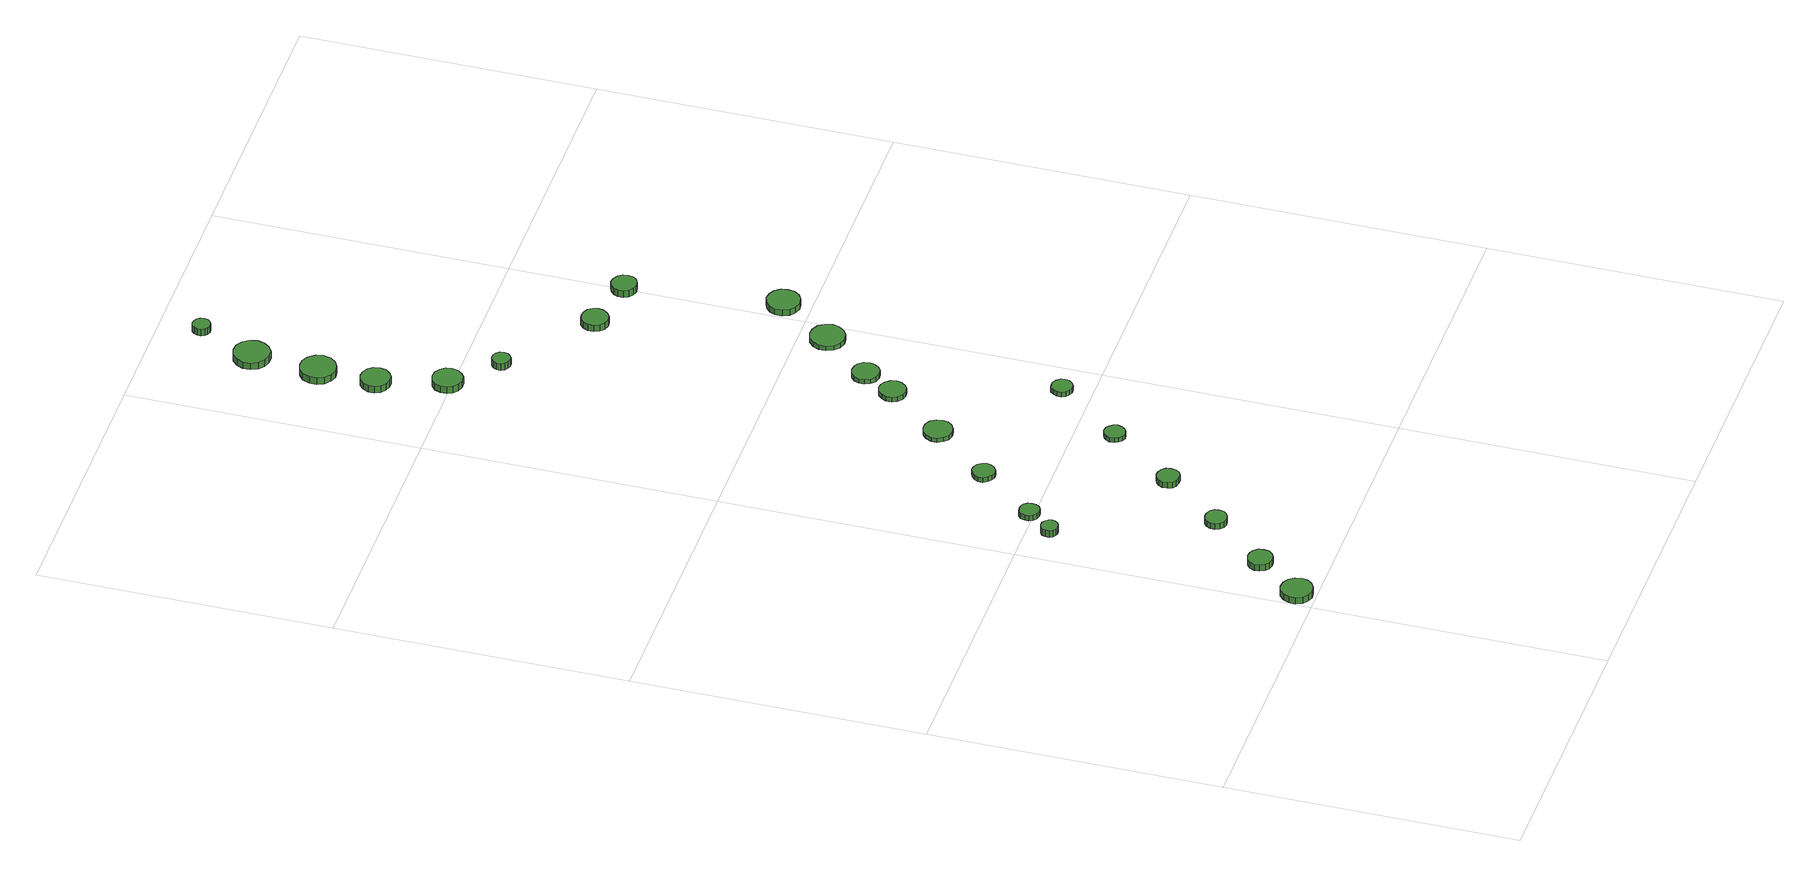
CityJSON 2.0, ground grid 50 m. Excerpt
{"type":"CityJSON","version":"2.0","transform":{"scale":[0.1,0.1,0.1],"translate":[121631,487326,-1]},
"CityObjects":{
"tree1":{"type":"SolitaryVegetationObject","attributes":{"function":"something"},"geometry":[{"type":"MultiSurface","lod":"1","boundaries":[[[0,1,2,3,4,5,6,7,8,9,10,11,12,13,14]],[[15,16,17,18,19,20,21,22,23,24,25,26,27,28,29]],[[0,29,28,1]],[[1,28,27,2]],[[2,27,26,3]],[[3,26,25,4]],[[4,25,24,5]],[[5,24,23,6]],[[6,23,22,7]],[[7,22,21,8]],[[8,21,20,9]],[[9,20,19,10]],[[10,19,18,11]],[[11,18,17,12]],[[12,17,16,13]],[[13,16,15,14]],[[14,15,29,0]]]}]},
"tree2":{"type":"SolitaryVegetationObject","attributes":{"function":"something"},"geometry":[{"type":"MultiSurface","lod":"1","boundaries":[[[30,31,32,33,34,35,36,37,38,39,40,41,42,43,44]],[[45,46,47,48,49,50,51,52,53,54,55,56,57,58,59]],[[30,59,58,31]],[[31,58,57,32]],[[32,57,56,33]],[[33,56,55,34]],[[34,55,54,35]],[[35,54,53,36]],[[36,53,52,37]],[[37,52,51,38]],[[38,51,50,39]],[[39,50,49,40]],[[40,49,48,41]],[[41,48,47,42]],[[42,47,46,43]],[[43,46,45,44]],[[44,45,59,30]]]}]},
"tree3":{"type":"SolitaryVegetationObject","attributes":{"function":"something"},"geometry":[{"type":"MultiSurface","lod":"1","boundaries":[[[60,61,62,63,64,65,66,67,68,69,70,71,72,73,74]],[[75,76,77,78,79,80,81,82,83,84,85,86,87,88,89]],[[60,89,88,61]],[[61,88,87,62]],[[62,87,86,63]],[[63,86,85,64]],[[64,85,84,65]],[[65,84,83,66]],[[66,83,82,67]],[[67,82,81,68]],[[68,81,80,69]],[[69,80,79,70]],[[70,79,78,71]],[[71,78,77,72]],[[72,77,76,73]],[[73,76,75,74]],[[74,75,89,60]]]}]},
"tree4":{"type":"SolitaryVegetationObject","attributes":{"function":"something"},"geometry":[{"type":"MultiSurface","lod":"1","boundaries":[[[90,91,92,93,94,95,96,97,98,99,100,101,102,103,104]],[[105,106,107,108,109,110,111,112,113,114,115,116,117,118,119]],[[90,119,118,91]],[[91,118,117,92]],[[92,117,116,93]],[[93,116,115,94]],[[94,115,114,95]],[[95,114,113,96]],[[96,113,112,97]],[[97,112,111,98]],[[98,111,110,99]],[[99,110,109,100]],[[100,109,108,101]],[[101,108,107,102]],[[102,107,106,103]],[[103,106,105,104]],[[104,105,119,90]]]}]},
"tree5":{"type":"SolitaryVegetationObject","attributes":{"function":"something"},"geometry":[{"type":"MultiSurface","lod":"1","boundaries":[[[120,121,122,123,124,125,126,127,128,129,130,131,132,133,134]],[[135,136,137,138,139,140,141,142,143,144,145,146,147,148,149]],[[120,149,148,121]],[[121,148,147,122]],[[122,147,146,123]],[[123,146,145,124]],[[124,145,144,125]],[[125,144,143,126]],[[126,143,142,127]],[[127,142,141,128]],[[128,141,140,129]],[[129,140,139,130]],[[130,139,138,131]],[[131,138,137,132]],[[132,137,136,133]],[[133,136,135,134]],[[134,135,149,120]]]}]},
"tree6":{"type":"SolitaryVegetationObject","attributes":{"function":"something"},"geometry":[{"type":"MultiSurface","lod":"1","boundaries":[[[150,151,152,153,154,155,156,157,158,159,160,161,162,163,164]],[[165,166,167,168,169,170,171,172,173,174,175,176,177,178,179]],[[150,179,178,151]],[[151,178,177,152]],[[152,177,176,153]],[[153,176,175,154]],[[154,175,174,155]],[[155,174,173,156]],[[156,173,172,157]],[[157,172,171,158]],[[158,171,170,159]],[[159,170,169,160]],[[160,169,168,161]],[[161,168,167,162]],[[162,167,166,163]],[[163,166,165,164]],[[164,165,179,150]]]}]},
"tree7":{"type":"SolitaryVegetationObject","attributes":{"function":"something"},"geometry":[{"type":"MultiSurface","lod":"1","boundaries":[[[180,181,182,183,184,185,186,187,188,189,190,191,192,193,194]],[[195,196,197,198,199,200,201,202,203,204,205,206,207,208,209]],[[180,209,208,181]],[[181,208,207,182]],[[182,207,206,183]],[[183,206,205,184]],[[184,205,204,185]],[[185,204,203,186]],[[186,203,202,187]],[[187,202,201,188]],[[188,201,200,189]],[[189,200,199,190]],[[190,199,198,191]],[[191,198,197,192]],[[192,197,196,193]],[[193,196,195,194]],[[194,195,209,180]]]}]},
"tree8":{"type":"SolitaryVegetationObject","attributes":{"function":"something"},"geometry":[{"type":"MultiSurface","lod":"1","boundaries":[[[210,211,212,213,214,215,216,217,218,219,220,221,222,223,224]],[[225,226,227,228,229,230,231,232,233,234,235,236,237,238,239]],[[210,239,238,211]],[[211,238,237,212]],[[212,237,236,213]],[[213,236,235,214]],[[214,235,234,215]],[[215,234,233,216]],[[216,233,232,217]],[[217,232,231,218]],[[218,231,230,219]],[[219,230,229,220]],[[220,229,228,221]],[[221,228,227,222]],[[222,227,226,223]],[[223,226,225,224]],[[224,225,239,210]]]}]},
"tree9":{"type":"SolitaryVegetationObject","attributes":{"function":"something"},"geometry":[{"type":"MultiSurface","lod":"1","boundaries":[[[240,241,242,243,244,245,246,247,248,249,250,251,252,253,254]],[[255,256,257,258,259,260,261,262,263,264,265,266,267,268,269]],[[240,269,268,241]],[[241,268,267,242]],[[242,267,266,243]],[[243,266,265,244]],[[244,265,264,245]],[[245,264,263,246]],[[246,263,262,247]],[[247,262,261,248]],[[248,261,260,249]],[[249,260,259,250]],[[250,259,258,251]],[[251,258,257,252]],[[252,257,256,253]],[[253,256,255,254]],[[254,255,269,240]]]}]},
"tree10":{"type":"SolitaryVegetationObject","attributes":{"function":"something"},"geometry":[{"type":"MultiSurface","lod":"1","boundaries":[[[270,271,272,273,274,275,276,277,278,279,280,281,282,283,284]],[[285,286,287,288,289,290,291,292,293,294,295,296,297,298,299]],[[270,299,298,271]],[[271,298,297,272]],[[272,297,296,273]],[[273,296,295,274]],[[274,295,294,275]],[[275,294,293,276]],[[276,293,292,277]],[[277,292,291,278]],[[278,291,290,279]],[[279,290,289,280]],[[280,289,288,281]],[[281,288,287,282]],[[282,287,286,283]],[[283,286,285,284]],[[284,285,299,270]]]}]},
"tree11":{"type":"SolitaryVegetationObject","attributes":{"function":"something"},"geometry":[{"type":"MultiSurface","lod":"1","boundaries":[[[300,301,302,303,304,305,306,307,308,309,310,311,312,313,314]],[[315,316,317,318,319,320,321,322,323,324,325,326,327,328,329]],[[300,329,328,301]],[[301,328,327,302]],[[302,327,326,303]],[[303,326,325,304]],[[304,325,324,305]],[[305,324,323,306]],[[306,323,322,307]],[[307,322,321,308]],[[308,321,320,309]],[[309,320,319,310]],[[310,319,318,311]],[[311,318,317,312]],[[312,317,316,313]],[[313,316,315,314]],[[314,315,329,300]]]}]},
"tree12":{"type":"SolitaryVegetationObject","attributes":{"function":"something"},"geometry":[{"type":"MultiSurface","lod":"1","boundaries":[[[330,331,332,333,334,335,336,337,338,339,340,341,342,343,344]],[[345,346,347,348,349,350,351,352,353,354,355,356,357,358,359]],[[330,359,358,331]],[[331,358,357,332]],[[332,357,356,333]],[[333,356,355,334]],[[334,355,354,335]],[[335,354,353,336]],[[336,353,352,337]],[[337,352,351,338]],[[338,351,350,339]],[[339,350,349,340]],[[340,349,348,341]],[[341,348,347,342]],[[342,347,346,343]],[[343,346,345,344]],[[344,345,359,330]]]}]},
"tree13":{"type":"SolitaryVegetationObject","attributes":{"function":"something"},"geometry":[{"type":"MultiSurface","lod":"1","boundaries":[[[360,361,362,363,364,365,366,367,368,369,370,371,372,373,374]],[[375,376,377,378,379,380,381,382,383,384,385,386,387,388,389]],[[360,389,388,361]],[[361,388,387,362]],[[362,387,386,363]],[[363,386,385,364]],[[364,385,384,365]],[[365,384,383,366]],[[366,383,382,367]],[[367,382,381,368]],[[368,381,380,369]],[[369,380,379,370]],[[370,379,378,371]],[[371,378,377,372]],[[372,377,376,373]],[[373,376,375,374]],[[374,375,389,360]]]}]},
"tree14":{"type":"SolitaryVegetationObject","attributes":{"function":"something"},"geometry":[{"type":"MultiSurface","lod":"1","boundaries":[[[390,391,392,393,394,395,396,397,398,399,400,401,402,403,404]],[[405,406,407,408,409,410,411,412,413,414,415,416,417,418,419]],[[390,419,418,391]],[[391,418,417,392]],[[392,417,416,393]],[[393,416,415,394]],[[394,415,414,395]],[[395,414,413,396]],[[396,413,412,397]],[[397,412,411,398]],[[398,411,410,399]],[[399,410,409,400]],[[400,409,408,401]],[[401,408,407,402]],[[402,407,406,403]],[[403,406,405,404]],[[404,405,419,390]]]}]},
"tree15":{"type":"SolitaryVegetationObject","attributes":{"function":"something"},"geometry":[{"type":"MultiSurface","lod":"1","boundaries":[[[420,421,422,423,424,425,426,427,428,429,430,431,432,433,434]],[[435,436,437,438,439,440,441,442,443,444,445,446,447,448,449]],[[420,449,448,421]],[[421,448,447,422]],[[422,447,446,423]],[[423,446,445,424]],[[424,445,444,425]],[[425,444,443,426]],[[426,443,442,427]],[[427,442,441,428]],[[428,441,440,429]],[[429,440,439,430]],[[430,439,438,431]],[[431,438,437,432]],[[432,437,436,433]],[[433,436,435,434]],[[434,435,449,420]]]}]},
"tree16":{"type":"SolitaryVegetationObject","attributes":{"function":"something"},"geometry":[{"type":"MultiSurface","lod":"1","boundaries":[[[450,451,452,453,454,455,456,457,458,459,460,461,462,463,464]],[[465,466,467,468,469,470,471,472,473,474,475,476,477,478,479]],[[450,479,478,451]],[[451,478,477,452]],[[452,477,476,453]],[[453,476,475,454]],[[454,475,474,455]],[[455,474,473,456]],[[456,473,472,457]],[[457,472,471,458]],[[458,471,470,459]],[[459,470,469,460]],[[460,469,468,461]],[[461,468,467,462]],[[462,467,466,463]],[[463,466,465,464]],[[464,465,479,450]]]}]},
"tree17":{"type":"SolitaryVegetationObject","attributes":{"function":"something"},"geometry":[{"type":"MultiSurface","lod":"1","boundaries":[[[480,481,482,483,484,485,486,487,488,489,490,491,492,493,494]],[[495,496,497,498,499,500,501,502,503,504,505,506,507,508,509]],[[480,509,508,481]],[[481,508,507,482]],[[482,507,506,483]],[[483,506,505,484]],[[484,505,504,485]],[[485,504,503,486]],[[486,503,502,487]],[[487,502,501,488]],[[488,501,500,489]],[[489,500,499,490]],[[490,499,498,491]],[[491,498,497,492]],[[492,497,496,493]],[[493,496,495,494]],[[494,495,509,480]]]}]},
"tree18":{"type":"SolitaryVegetationObject","attributes":{"function":"something"},"geometry":[{"type":"MultiSurface","lod":"1","boundaries":[[[510,511,512,513,514,515,516,517,518,519,520,521,522,523,524]],[[525,526,527,528,529,530,531,532,533,534,535,536,537,538,539]],[[510,539,538,511]],[[511,538,537,512]],[[512,537,536,513]],[[513,536,535,514]],[[514,535,534,515]],[[515,534,533,516]],[[516,533,532,517]],[[517,532,531,518]],[[518,531,530,519]],[[519,530,529,520]],[[520,529,528,521]],[[521,528,527,522]],[[522,527,526,523]],[[523,526,525,524]],[[524,525,539,510]]]}]},
"tree19":{"type":"SolitaryVegetationObject","attributes":{"function":"something"},"geometry":[{"type":"MultiSurface","lod":"1","boundaries":[[[540,541,542,543,544,545,546,547,548,549,550,551,552,553,554]],[[555,556,557,558,559,560,561,562,563,564,565,566,567,568,569]],[[540,569,568,541]],[[541,568,567,542]],[[542,567,566,543]],[[543,566,565,544]],[[544,565,564,545]],[[545,564,563,546]],[[546,563,562,547]],[[547,562,561,548]],[[548,561,560,549]],[[549,560,559,550]],[[550,559,558,551]],[[551,558,557,552]],[[552,557,556,553]],[[553,556,555,554]],[[554,555,569,540]]]}]},
"tree20":{"type":"SolitaryVegetationObject","attributes":{"function":"something"},"geometry":[{"type":"MultiSurface","lod":"1","boundaries":[[[570,571,572,573,574,575,576,577,578,579,580,581,582,583,584]],[[585,586,587,588,589,590,591,592,593,594,595,596,597,598,599]],[[570,599,598,571]],[[571,598,597,572]],[[572,597,596,573]],[[573,596,595,574]],[[574,595,594,575]],[[575,594,593,576]],[[576,593,592,577]],[[577,592,591,578]],[[578,591,590,579]],[[579,590,589,580]],[[580,589,588,581]],[[581,588,587,582]],[[582,587,586,583]],[[583,586,585,584]],[[584,585,599,570]]]}]},
"tree21":{"type":"SolitaryVegetationObject","attributes":{"function":"something"},"geometry":[{"type":"MultiSurface","lod":"1","boundaries":[[[600,601,602,603,604,605,606,607,608,609,610,611,612,613,614]],[[615,616,617,618,619,620,621,622,623,624,625,626,627,628,629]],[[600,629,628,601]],[[601,628,627,602]],[[602,627,626,603]],[[603,626,625,604]],[[604,625,624,605]],[[605,624,623,606]],[[606,623,622,607]],[[607,622,621,608]],[[608,621,620,609]],[[609,620,619,610]],[[610,619,618,611]],[[611,618,617,612]],[[612,617,616,613]],[[613,616,615,614]],[[614,615,629,600]]]}]},
"tree22":{"type":"SolitaryVegetationObject","attributes":{"function":"something"},"geometry":[{"type":"MultiSurface","lod":"1","boundaries":[[[630,631,632,633,634,635,636,637,638,639,640,641,642,643,644]],[[645,646,647,648,649,650,651,652,653,654,655,656,657,658,659]],[[630,659,658,631]],[[631,658,657,632]],[[632,657,656,633]],[[633,656,655,634]],[[634,655,654,635]],[[635,654,653,636]],[[636,653,652,637]],[[637,652,651,638]],[[638,651,650,639]],[[639,650,649,640]],[[640,649,648,641]],[[641,648,647,642]],[[642,647,646,643]],[[643,646,645,644]],[[644,645,659,630]]]}]}
},
"vertices":[
[57,33,18],[55,44,18],[48,53,18],[39,59,18],[27,60,18],[17,57,18],[8,49,18],[4,39,18],[4,28,18],[8,17,18],[17,10,18],[27,6,18],[39,8,18],[48,13,18],[55,22,18],[55,22,6],[48,13,6],[39,8,6],[27,6,6],[17,10,6],[8,17,6],[4,28,6],[4,39,6],[8,49,6],[17,57,6],[27,60,6],[39,59,6],[48,53,6],[55,44,6],[57,33,6],
[113,113,18],[112,122,18],[106,129,18],[99,133,18],[90,134,18],[81,131,18],[75,126,18],[71,117,18],[71,109,18],[75,100,18],[81,95,18],[90,92,18],[99,93,18],[106,97,18],[112,104,18],[112,104,6],[106,97,6],[99,93,6],[90,92,6],[81,95,6],[75,100,6],[71,109,6],[71,117,6],[75,126,6],[81,131,6],[90,134,6],[99,133,6],[106,129,6],[112,122,6],[113,113,6],
[88,463,21],[87,468,21],[83,473,21],[78,476,21],[72,477,21],[66,475,21],[61,471,21],[59,466,21],[59,459,21],[61,454,21],[66,450,21],[72,448,21],[78,449,21],[83,452,21],[87,457,21],[87,457,8],[83,452,8],[78,449,8],[72,448,8],[66,450,8],[61,454,8],[59,459,8],[59,466,8],[61,471,8],[66,475,8],[72,477,8],[78,476,8],[83,473,8],[87,468,8],[88,463,8],
[195,213,17],[194,220,17],[189,227,17],[182,230,17],[175,231,17],[167,229,17],[161,224,17],[158,217,17],[158,209,17],[161,202,17],[167,196,17],[175,194,17],[182,195,17],[189,199,17],[194,205,17],[194,205,6],[189,199,6],[182,195,6],[175,194,6],[167,196,6],[161,202,6],[158,209,6],[158,217,6],[161,224,6],[167,229,6],[175,231,6],[182,230,6],[189,227,6],[194,220,6],[195,213,6],
[125,507,18],[124,514,18],[120,520,18],[114,523,18],[107,524,18],[100,522,18],[94,517,18],[92,510,18],[92,503,18],[94,497,18],[100,492,18],[107,490,18],[114,490,18],[120,494,18],[124,500,18],[124,500,8],[120,494,8],[114,490,8],[107,490,8],[100,492,8],[94,497,8],[92,503,8],[92,510,8],[94,517,8],[100,522,8],[107,524,8],[114,523,8],[120,520,8],[124,514,8],[125,507,8],
[278,318,18],[277,326,18],[272,332,18],[265,336,18],[257,337,18],[249,334,18],[243,329,18],[240,322,18],[240,314,18],[243,306,18],[249,301,18],[257,299,18],[265,299,18],[272,303,18],[277,310,18],[277,310,7],[272,303,7],[265,299,7],[257,299,7],[249,301,7],[243,306,7],[240,314,7],[240,322,7],[243,329,7],[249,334,7],[257,337,7],[265,336,7],[272,332,7],[277,326,7],[278,318,7],
[207,608,18],[205,615,18],[200,622,18],[193,626,18],[185,627,18],[178,624,18],[172,619,18],[168,612,18],[168,603,18],[172,596,18],[178,591,18],[185,588,18],[193,589,18],[200,593,18],[205,600,18],[205,600,9],[200,593,9],[193,589,9],[185,588,9],[178,591,9],[172,596,9],[168,603,9],[168,612,9],[172,619,9],[178,624,9],[185,627,9],[193,626,9],[200,622,9],[205,615,9],[207,608,9],
[366,434,17],[364,441,17],[360,447,17],[354,451,17],[346,452,17],[339,449,17],[334,444,17],[331,438,17],[331,430,17],[334,424,17],[339,419,17],[346,416,17],[354,417,17],[360,421,17],[364,427,17],[364,427,8],[360,421,8],[354,417,8],[346,416,8],[339,419,8],[334,424,8],[331,430,8],[331,438,8],[334,444,8],[339,449,8],[346,452,8],[354,451,8],[360,447,8],[364,441,8],[366,434,8],
[297,709,18],[295,719,18],[289,728,18],[280,733,18],[270,734,18],[260,731,18],[253,724,18],[248,714,18],[248,704,18],[253,695,18],[260,688,18],[270,685,18],[280,686,18],[289,691,18],[295,699,18],[295,699,10],[289,691,10],[280,686,10],[270,685,10],[260,688,10],[253,695,10],[248,704,10],[248,714,10],[253,724,10],[260,731,10],[270,734,10],[280,733,10],[289,728,10],[295,719,10],[297,709,10],
[377,810,18],[375,819,18],[369,827,18],[361,832,18],[352,833,18],[343,830,18],[336,823,18],[332,815,18],[332,805,18],[336,797,18],[343,790,18],[352,787,18],[361,788,18],[369,793,18],[375,801,18],[375,801,9],[369,793,9],[361,788,9],[352,787,9],[343,790,9],[336,797,9],[332,805,9],[332,815,9],[336,823,9],[343,830,9],[352,833,9],[361,832,9],[369,827,9],[375,819,9],[377,810,9],
[458,550,18],[457,557,18],[452,563,18],[446,567,18],[438,568,18],[431,566,18],[426,561,18],[423,554,18],[423,546,18],[426,540,18],[431,535,18],[438,532,18],[446,533,18],[452,537,18],[457,543,18],[457,543,9],[452,537,9],[446,533,9],[438,532,9],[431,535,9],[426,540,9],[423,546,9],[423,554,9],[426,561,9],[431,566,9],[438,568,9],[446,567,9],[452,563,9],[457,557,9],[458,550,9],
[196,1506,25],[194,1516,25],[188,1524,25],[179,1530,25],[168,1531,25],[158,1528,25],[150,1521,25],[146,1511,25],[146,1500,25],[150,1491,25],[158,1484,25],[168,1480,25],[179,1481,25],[188,1487,25],[194,1495,25],[194,1495,12],[188,1487,12],[179,1481,12],[168,1480,12],[158,1484,12],[150,1491,12],[146,1500,12],[146,1511,12],[150,1521,12],[158,1528,12],[168,1531,12],[179,1530,12],[188,1524,12],[194,1516,12],[196,1506,12],
[166,1618,24],[164,1629,24],[157,1637,24],[148,1642,24],[138,1643,24],[128,1640,24],[120,1633,24],[115,1623,24],[115,1613,24],[120,1603,24],[128,1596,24],[138,1593,24],[148,1594,24],[157,1599,24],[164,1608,24],[164,1608,11],[157,1599,11],[148,1594,11],[138,1593,11],[128,1596,11],[120,1603,11],[115,1613,11],[115,1623,11],[120,1633,11],[128,1640,11],[138,1643,11],[148,1642,11],[157,1637,11],[164,1629,11],[166,1618,11],
[411,865,18],[409,875,18],[403,883,18],[395,887,18],[386,888,18],[376,885,18],[369,879,18],[365,870,18],[365,861,18],[369,852,18],[376,845,18],[386,842,18],[395,843,18],[403,848,18],[409,856,18],[409,856,9],[403,848,9],[395,843,9],[386,842,9],[376,845,9],[369,852,9],[365,861,9],[365,870,9],[369,879,9],[376,885,9],[386,888,9],[395,887,9],[403,883,9],[409,875,9],[411,865,9],
[168,1714,27],[165,1726,27],[157,1737,27],[146,1743,27],[134,1744,27],[122,1740,27],[112,1732,27],[107,1720,27],[107,1707,27],[112,1696,27],[122,1687,27],[134,1683,27],[146,1685,27],[157,1691,27],[165,1701,27],[165,1701,14],[157,1691,14],[146,1685,14],[134,1683,14],[122,1687,14],[112,1696,14],[107,1707,14],[107,1720,14],[112,1732,14],[122,1740,14],[134,1744,14],[146,1743,14],[157,1737,14],[165,1726,14],[168,1714,14],
[261,1437,25],[260,1444,25],[256,1449,25],[250,1452,25],[244,1453,25],[238,1451,25],[233,1446,25],[230,1440,25],[230,1434,25],[233,1428,25],[238,1424,25],[244,1422,25],[250,1422,25],[256,1426,25],[260,1431,25],[260,1431,12],[256,1426,12],[250,1422,12],[244,1422,12],[238,1424,12],[233,1428,12],[230,1434,12],[230,1440,12],[233,1446,12],[238,1451,12],[244,1453,12],[250,1452,12],[256,1449,12],[260,1444,12],[261,1437,12],
[178,1828,25],[175,1841,25],[168,1851,25],[157,1858,25],[144,1859,25],[132,1855,25],[122,1846,25],[117,1835,25],[117,1822,25],[122,1810,25],[132,1802,25],[144,1798,25],[157,1799,25],[168,1806,25],[175,1816,25],[175,1816,12],[168,1806,12],[157,1799,12],[144,1798,12],[132,1802,12],[122,1810,12],[117,1822,12],[117,1835,12],[122,1846,12],[132,1855,12],[144,1859,12],[157,1858,12],[168,1851,12],[175,1841,12],[178,1828,12],
[492,952,18],[489,964,18],[482,974,18],[471,980,18],[459,981,18],[447,977,18],[438,969,18],[433,958,18],[433,946,18],[438,934,18],[447,926,18],[459,922,18],[471,924,18],[482,930,18],[489,940,18],[489,940,9],[482,930,9],[471,924,9],[459,922,9],[447,926,9],[438,934,9],[433,946,9],[433,958,9],[438,969,9],[447,977,9],[459,981,9],[471,980,9],[482,974,9],[489,964,9],[492,952,9],
[212,1928,24],[211,1934,24],[207,1939,24],[202,1942,24],[195,1943,24],[189,1941,24],[185,1937,24],[182,1931,24],[182,1925,24],[185,1919,24],[189,1915,24],[195,1913,24],[202,1914,24],[207,1917,24],[211,1922,24],[211,1922,11],[207,1917,11],[202,1914,11],[195,1913,11],[189,1915,11],[185,1919,11],[182,1925,11],[182,1931,11],[185,1937,11],[189,1941,11],[195,1943,11],[202,1942,11],[207,1939,11],[211,1934,11],[212,1928,11],
[418,1324,24],[416,1333,24],[410,1341,24],[402,1345,24],[393,1346,24],[384,1344,24],[377,1337,24],[373,1329,24],[373,1319,24],[377,1310,24],[384,1304,24],[393,1301,24],[402,1302,24],[410,1307,24],[416,1315,24],[416,1315,11],[410,1307,11],[402,1302,11],[393,1301,11],[384,1304,11],[377,1310,11],[373,1319,11],[373,1329,11],[377,1337,11],[384,1344,11],[393,1346,11],[402,1345,11],[410,1341,11],[416,1333,11],[418,1324,11],
[557,1046,21],[555,1057,21],[548,1067,21],[538,1072,21],[527,1074,21],[515,1070,21],[507,1062,21],[502,1052,21],[502,1040,21],[507,1029,21],[515,1022,21],[527,1018,21],[538,1019,21],[548,1025,21],[555,1034,21],[555,1034,9],[548,1025,9],[538,1019,9],[527,1018,9],[515,1022,9],[507,1029,9],[502,1040,9],[502,1052,9],[507,1062,9],[515,1070,9],[527,1074,9],[538,1072,9],[548,1067,9],[555,1057,9],[557,1046,9],
[518,1304,23],[516,1313,23],[511,1320,23],[503,1325,23],[494,1326,23],[486,1323,23],[479,1317,23],[475,1309,23],[475,1300,23],[479,1292,23],[486,1286,23],[494,1283,23],[503,1284,23],[511,1288,23],[516,1295,23],[516,1295,10],[511,1288,10],[503,1284,10],[494,1283,10],[486,1286,10],[479,1292,10],[475,1300,10],[475,1309,10],[479,1317,10],[486,1323,10],[494,1326,10],[503,1325,10],[511,1320,10],[516,1313,10],[518,1304,10]
]}
